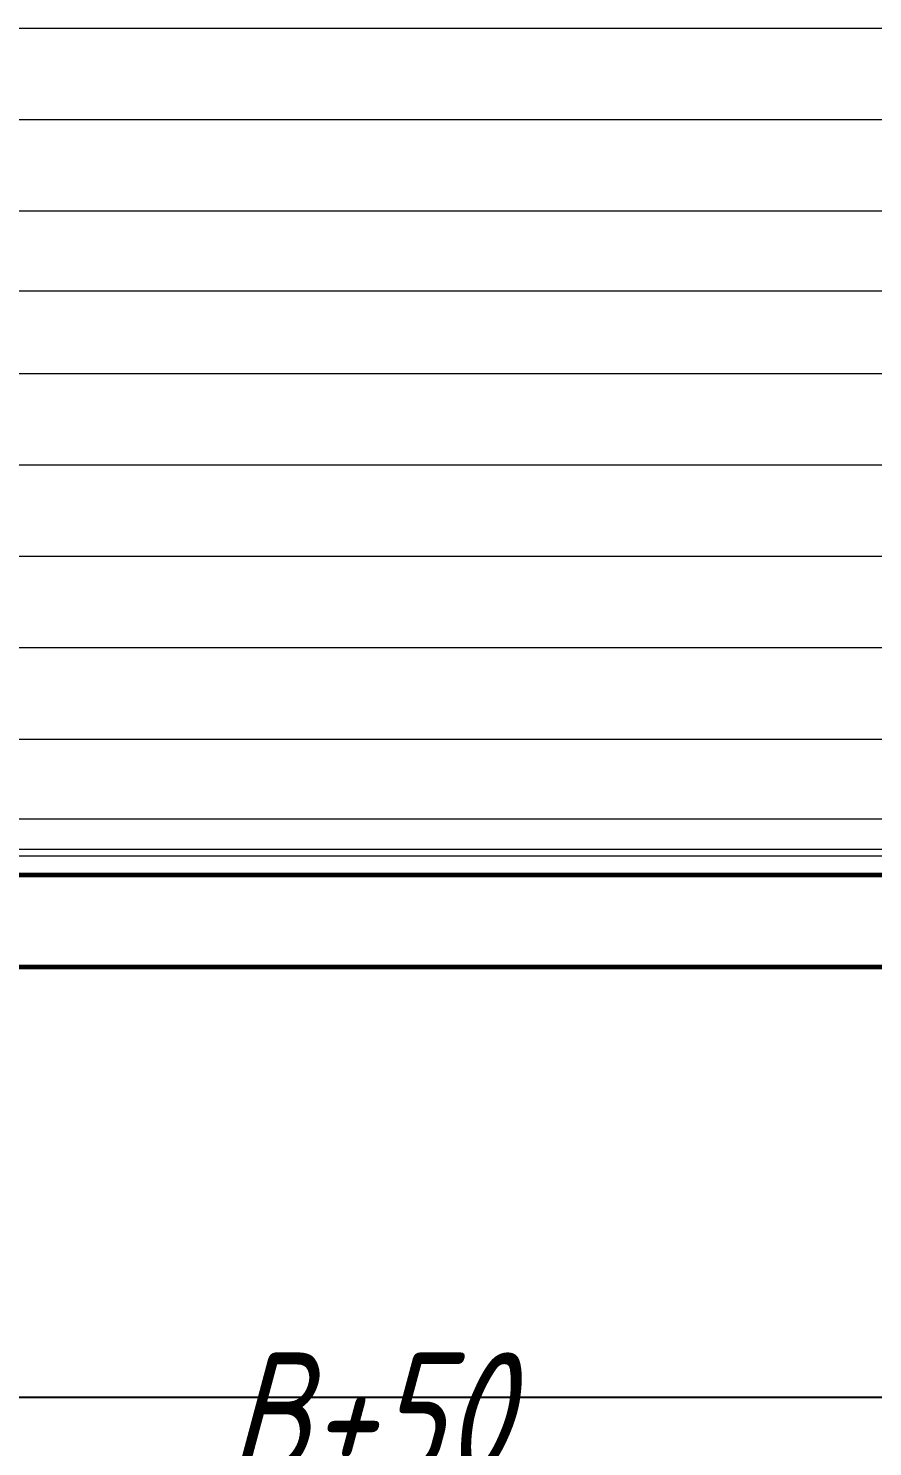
# Model space of a CAD drawing. Header units: millimetres. Extents: x 0 to 1680, y 0 to 594.
# Drawn here: x 685.4 to 719.8, y 345.5 to 403.4 of the extents above; entities that cross this region are included whole.
import ezdxf

# ---------------------------------------------------------------- set-up
doc = ezdxf.new("R2010")
doc.units = ezdxf.units.MM
for name, pattern in [('K5LT_BASIC', [0]), ('K5LT_THIN', [0]), ('K5LT_THIN_INCLUDED_TO_HATCHING', [0])]:
    doc.linetypes.add(name, pattern=pattern)
doc.layers.add('Системный слой', color=7, linetype='Continuous')
doc.styles.add('KDIMTEXTSTYLE', font='GOST_AU.SHX', dxfattribs={"width": 0.96, "oblique": 15, "height": 5})
doc.dimstyles.new('KDIMSTYLE (0.03)', dxfattribs={"dimtxt": 5, "dimasz": 1, "dimexe": 2, "dimexo": 0, "dimgap": 1, "dimtad": 1, "dimlfac": 40, "dimtxsty": 'KDIMTEXTSTYLE', "dimsah": 1, "dimcen": 0, "dimdle": 1, "dimadec": 0, "dimazin": 0, "dimtfac": 0.667, "dimtmove": 0, "dimatfit": 3, "dimfxl": 1, "dimtvp": 1, "dimtolj": 1, "dimtzin": 0, "dimarcsym": 0})

# ---------------------------------------------------------------- blocks, each defined once
blk = doc.blocks.new('KDIMARROW_01')
at = {"layer": 'Системный слой'}
blk.add_hatch(color=0, dxfattribs=at).paths.add_polyline_path([(0, 0), (-5, 0.658262491226197), (-4.5, 5.51091059616309e-16), (-5, -0.6582624912261956)])
at = {"layer": 'Системный слой', "color": 0, "linetype": 'K5LT_THIN', "lineweight": 18}
for p, q in [((-4.5, 5.51091059616309e-16), (-5, 0.658262491226197)), ((-5, 0.658262491226197), (0, 0)), ((0, 0), (-5, -0.6582624912261956)), ((-5, -0.6582624912261956), (-4.5, 5.51091059616309e-16)), ((0, 0), (-1, 0))]:
    blk.add_line(p, q, dxfattribs=at)
blk = doc.blocks.new('U156')
at = {"layer": 'Системный слой', "color": 7, "linetype": 'K5LT_THIN_INCLUDED_TO_HATCHING', "lineweight": 18}
for p, q in [((746.2074321654198, 403.4230653236534), (652.0449321654198, 403.4230653236527)), ((746.2074321654198, 399.6918153236529), (652.0449321654198, 399.6918153236516)), ((746.2074321654198, 395.9605653236533), (652.0449321654198, 395.9605653236533)), ((652.0551368046504, 392.71219528897), (746.2154849893448, 392.71219528897)), ((746.2438552779495, 389.3229991471846), (652.0813552779496, 389.322999147184)), ((746.2438552779495, 385.5917491471828), (652.0813552779496, 385.5917491471828)), ((746.2438552779495, 381.8604991471825), (652.0813552779496, 381.8604991471818)), ((746.2438552779495, 378.1292491471825), (652.0813552779496, 378.1292491471811)), ((746.2438552779495, 374.3979991471829), (652.0813552779496, 374.3979991471829)), ((662.7960382366259, 371.149629112499), (728.9191791870528, 371.149629112499)), ((662.7960382366259, 369.9121291124991), (728.9191791870528, 369.9121291124991)), ((662.7960382366259, 369.6488530205775), (728.9191791870528, 369.6488530205775)), ((651.37905991718, 368.8660039681581), (747.00405991718, 368.8660039681581))]:
    blk.add_line(p, q, dxfattribs=at)
blk = doc.blocks.new('U154')
at = {"layer": 'Системный слой'}
blk.add_blockref('U156', (0, 0), dxfattribs=at)

msp = doc.modelspace()

# ---------------------------------------------------------------- linework, layer by layer
at = {"layer": 'Системный слой', "color": 5, "linetype": 'K5LT_BASIC', "lineweight": 60, "true_color": 0x0000ff}
for p, q in [((652.31655991718, 368.8660039681581), (746.06655991718, 368.8660039681581)), ((644.06655991718, 365.1160039681581), (754.31655991718, 365.1160039681581))]:
    msp.add_line(p, q, dxfattribs=at)

# ---------------------------------------------------------------- block references
at = {"layer": 'Системный слой'}
msp.add_blockref('U154', (0, 0), dxfattribs=at)

# ---------------------------------------------------------------- dimensions: what is measured, and where the dimension line sits
at = {"layer": 'Системный слой', "color": 7}
msp.add_linear_dim(base=(651.37905991718, 347.5267265935011), p1=(747.00405991718, 368.8660039681581), p2=(651.37905991718, 368.8660039681586), text='\\H5.0;\\W0.965;\\Q15;\\H5.0;\\W0.965;\\Q15;\\Q15;B\\H5.0;\\W0.965;\\Q15;\\Q15;+50\\X\\H5.0;\\W0.965;\\Q15;\\Q15;ширина полотна', dimstyle='KDIMSTYLE (0.03)', override={"dimexo": 0, "dimblk1": 'KDIMARROW_01', "dimblk2": 'KDIMARROW_01', "dimse1": 0, "dimse2": 0, "dimclrt": 7, "dimtolj": 1}, dxfattribs=at).render()

doc.saveas('drawing.dxf')
